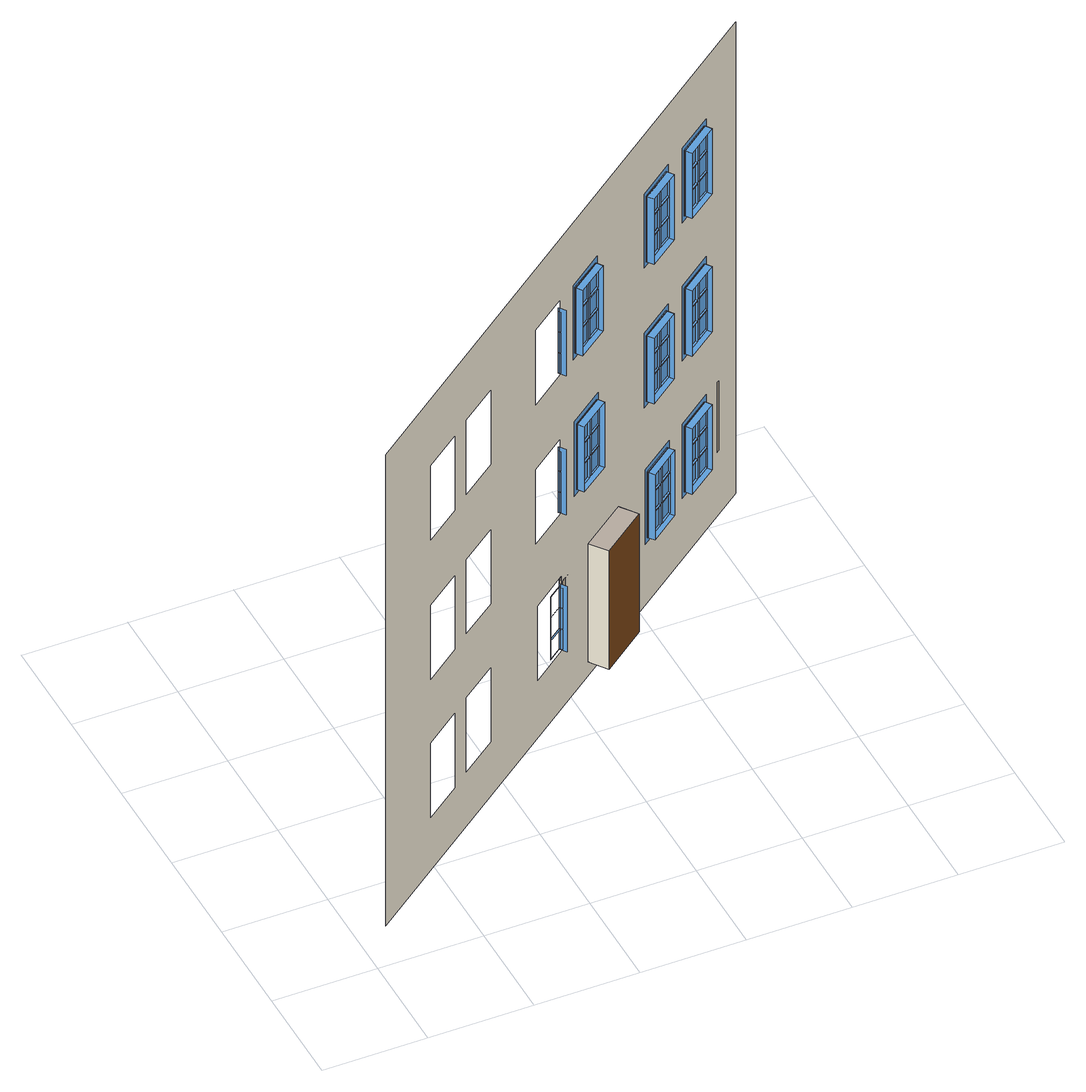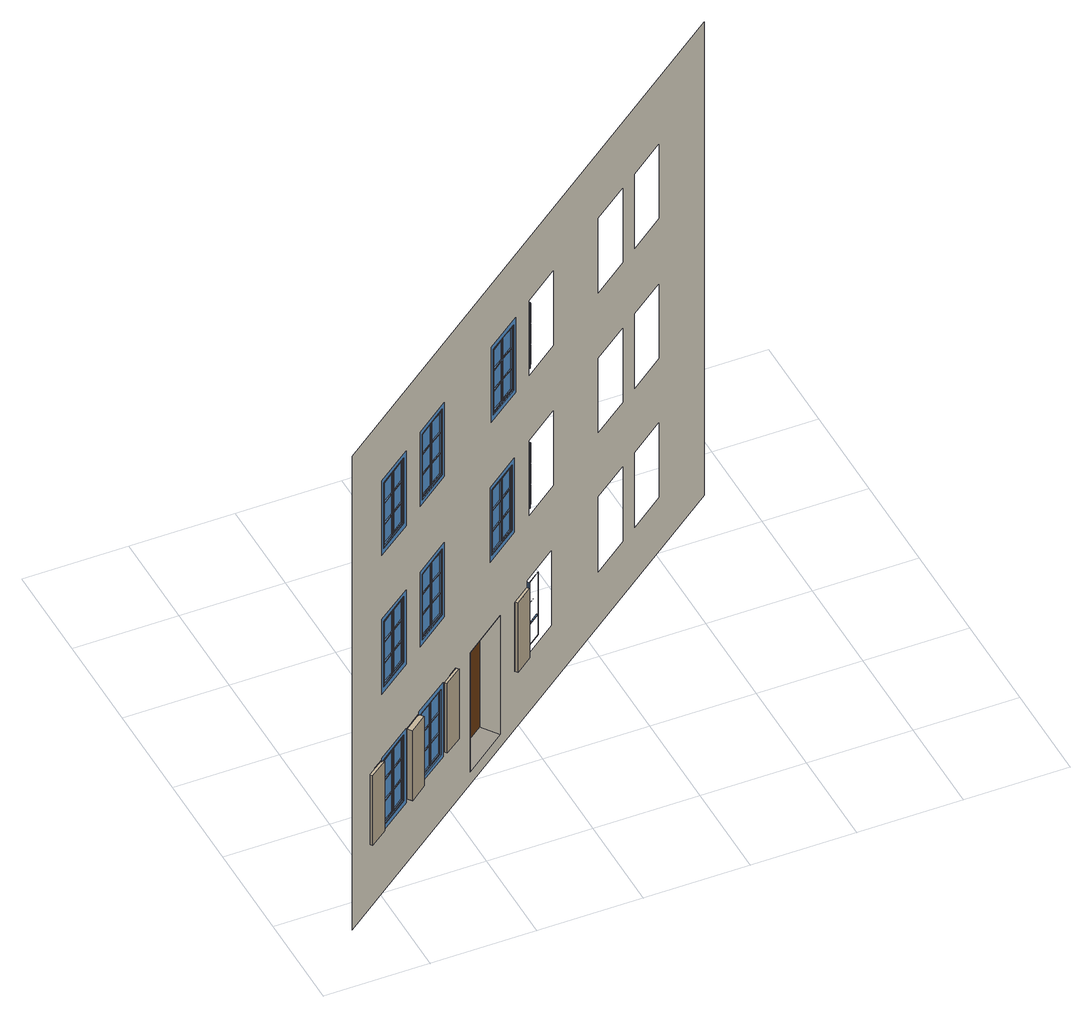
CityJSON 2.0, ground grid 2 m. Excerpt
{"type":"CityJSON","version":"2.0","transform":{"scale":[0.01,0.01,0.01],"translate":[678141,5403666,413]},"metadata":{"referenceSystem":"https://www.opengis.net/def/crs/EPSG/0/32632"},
"CityObjects":{
"building1":{"type":"Building","attributes":{"measuredHeight":14.99},"children":["building1-1","building1-2","building1-3","building1-4"],"geometry":[{"type":"MultiSurface","lod":"3","boundaries":[[[0,1,2,3],[4,5,6,7],[8,9,10,11],[12,13,14,15]],[[16,17,13,12]],[[18,19,20,21]],[[22,23,24,25]],[[26,27,28,29]],[[30,31,32,33]],[[34,35,36,37]],[[38,39,40,41]],[[23,22,42,43]],[[19,18,44,45]],[[27,26,46,47]],[[35,34,48,49]],[[31,30,50,51]],[[39,38,52,53]],[[54,55,56,57]],[[58,59,60,61]],[[62,63,8,11]],[[64,65,5,4]],[[66,16,12,15]],[[65,64,67,68]],[[63,62,69,70]],[[16,66,71,72]],[[55,54,73,74]],[[59,58,75,76]],[[77,78,79,80]],[[78,77,81,82]],[[83,84,85,86]],[[84,83,87,88]],[[89,90,91,92]],[[93,94,95,96]],[[97,98,99,100]],[[101,102,103,104]],[[90,89,105,106]],[[94,93,107,108]],[[98,97,109,110]],[[102,101,111,112]],[[113,114,115,116]],[[117,118,119,120]],[[121,122,123,124]],[[114,113,125,126]],[[118,117,127,128]],[[122,121,129,130]],[[90,131,132,91]],[[98,133,134,99]],[[94,135,136,95]],[[97,137,138,109]],[[93,139,140,107]],[[89,141,142,105]],[[114,143,144,115]],[[122,145,146,123]],[[118,147,148,119]],[[121,149,150,129]],[[117,151,152,127]],[[113,153,154,125]],[[137,97,100,155]],[[139,93,96,156]],[[141,89,92,157]],[[158,159,160,161],[134,155,100,99],[157,92,91,132],[156,96,95,136]],[[98,97,137,133]],[[135,94,93,139]],[[131,90,89,141]],[[131,90,106,162]],[[135,94,108,163]],[[133,98,110,164]],[[165,166,167,168],[146,169,124,123],[170,116,115,144],[171,120,119,148]],[[149,121,124,169]],[[151,117,120,171]],[[153,113,116,170]],[[122,121,149,145]],[[147,118,117,151]],[[143,114,113,153]],[[143,114,126,172]],[[147,118,128,173]],[[145,122,130,174]],[[84,175,176,85]],[[83,177,178,87]],[[102,179,180,103]],[[131,141,157,132]],[[135,139,156,136]],[[133,137,155,134]],[[139,135,163,140]],[[137,133,164,138]],[[141,131,162,142]],[[101,181,182,111]],[[143,153,170,144]],[[147,151,171,148]],[[145,149,169,146]],[[183,184,185,186]],[[187,188,189,190]],[[191,192,193,194]],[[151,147,173,152]],[[149,145,174,150]],[[153,143,172,154]],[[188,187,195,196]],[[192,191,197,198]],[[184,183,199,200]],[[177,83,86,201]],[[175,84,83,177],[202,203,204,205],[158,161,160,159]],[[206,207,208,209]],[[210,211,212,213]],[[214,215,216,217]],[[218,219,220,221],[86,85,176,201]],[[211,210,222,223]],[[215,214,224,225]],[[207,206,226,227]],[[175,84,88,228]],[[181,101,104,229]],[[179,102,101,181],[230,231,232,233],[165,168,167,166]],[[234,235,236,237],[104,103,180,229]],[[179,102,112,238]],[[188,239,240,189]],[[184,241,242,185]],[[192,243,244,193]],[[183,245,246,199]],[[191,247,248,197]],[[187,249,250,195]],[[251,252,253,254]],[[211,255,256,212]],[[207,257,258,208]],[[215,259,260,216]],[[206,261,262,226]],[[214,263,264,224]],[[210,265,266,222]],[[202,205,204,203],[244,267,194,193],[268,190,189,240],[269,186,185,242]],[[247,191,194,267]],[[249,187,190,268]],[[245,183,186,269]],[[192,191,247,243]],[[241,184,183,245]],[[239,188,187,249]],[[241,184,200,270]],[[243,192,198,271]],[[239,188,196,272]],[[230,233,232,231],[260,273,217,216],[274,213,212,256],[275,209,208,258]],[[263,214,217,273]],[[265,210,213,274]],[[261,206,209,275]],[[215,214,263,259]],[[257,207,206,261]],[[255,211,210,265]],[[257,207,227,276]],[[259,215,225,277]],[[255,211,223,278]],[[239,249,268,240]],[[243,247,267,244]],[[241,245,269,242]],[[247,243,271,248]],[[249,239,272,250]],[[245,241,270,246]],[[175,177,201,176]],[[279,280,281,282],[283,284,285,286],[287,251,254,288],[289,290,291,292],[293,294,295,296],[297,298,299,300],[237,236,235,234],[301,302,303,304],[305,306,307,308],[309,310,311,312],[313,314,315,316],[317,318,319,320],[321,322,323,324],[220,219,218,221],[325,326,327,328],[329,330,331,332],[333,334,335,336],[337,338,339,340],[341,342,343,344]],[[255,265,274,256]],[[259,263,273,260]],[[257,261,275,258]],[[263,259,277,264]],[[265,255,278,266]],[[261,257,276,262]],[[177,175,228,178]],[[179,181,229,180]],[[181,179,238,182]],[[287,345,252,251]],[[254,253,346,288]],[[346,253,252,345]],[[288,346,345,287]],[[347,348,349,350]],[[351,352,353,354]],[[348,347,355,356]],[[352,351,357,358]],[[359,360,361,362]],[[363,364,365,366]],[[367,368,369,370]],[[371,372,373,374]],[[375,376,377,378]],[[379,380,381,382]],[[383,384,385,386]],[[364,363,387,388]],[[368,367,389,390]],[[372,371,391,392]],[[376,375,393,394]],[[380,379,395,396]],[[384,383,397,398]],[[360,359,399,400]],[[401,402,403,404]],[[405,406,407,408]],[[409,410,411,412]],[[402,401,413,414]],[[406,405,415,416]],[[410,409,417,418]],[[364,419,420,365]],[[372,421,422,373]],[[368,423,424,369]],[[376,425,426,377]],[[384,427,428,385]],[[380,429,430,381]],[[371,431,432,391]],[[367,433,434,389]],[[363,435,436,387]],[[383,437,438,397]],[[379,439,440,395]],[[375,441,442,393]],[[402,443,444,403]],[[410,445,446,411]],[[406,447,448,407]],[[409,449,450,417]],[[405,451,452,415]],[[401,453,454,413]],[[455,456,457,458],[422,459,374,373],[460,366,365,420],[461,370,369,424]],[[462,463,464,465],[428,466,386,385],[467,378,377,426],[468,382,381,430]],[[431,371,374,459]],[[433,367,370,461]],[[435,363,366,460]],[[437,383,386,466]],[[439,379,382,468]],[[441,375,378,467]],[[372,371,431,421]],[[423,368,367,433]],[[419,364,363,435]],[[384,383,437,427]],[[429,380,379,439]],[[425,376,375,441]],[[419,364,388,469]],[[423,368,390,470]],[[421,372,392,471]],[[425,376,394,472]],[[429,380,396,473]],[[427,384,398,474]],[[449,409,412,475]],[[451,405,408,476]],[[453,401,404,477]],[[478,479,480,481],[446,475,412,411],[477,404,403,444],[476,408,407,448]],[[410,409,449,445]],[[447,406,405,451]],[[443,402,401,453]],[[443,402,414,482]],[[447,406,416,483]],[[445,410,418,484]],[[348,485,486,349]],[[352,487,488,353]],[[347,489,490,355]],[[351,491,492,357]],[[360,493,494,361]],[[419,435,460,420]],[[423,433,461,424]],[[421,431,459,422]],[[425,441,467,426]],[[429,439,468,430]],[[427,437,466,428]],[[433,423,470,434]],[[431,421,471,432]],[[435,419,469,436]],[[439,429,473,440]],[[437,427,474,438]],[[441,425,472,442]],[[359,495,496,399]],[[443,453,477,444]],[[447,451,476,448]],[[445,449,475,446]],[[497,498,499,500]],[[501,502,503,504]],[[505,506,507,508]],[[509,510,511,512]],[[513,514,515,516]],[[517,518,519,520]],[[451,447,483,452]],[[449,445,484,450]],[[453,443,482,454]],[[502,501,521,522]],[[506,505,523,524]],[[498,497,525,526]],[[514,513,527,528]],[[518,517,529,530]],[[510,509,531,532]],[[489,347,350,533]],[[491,351,354,534]],[[535,536,537,538]],[[539,540,541,542]],[[543,544,545,546]],[[485,348,347,489],[547,548,549,550],[455,458,457,456]],[[487,352,351,491],[551,552,553,554],[462,465,464,463]],[[328,327,326,325],[350,349,486,533]],[[298,297,300,299],[354,353,488,534]],[[540,539,555,556]],[[544,543,557,558]],[[536,535,559,560]],[[485,348,356,561]],[[487,352,358,562]],[[495,359,362,563]],[[493,360,359,495],[564,565,566,567],[478,481,480,479]],[[292,291,290,289],[362,361,494,563]],[[493,360,400,568]],[[502,569,570,503]],[[498,571,572,499]],[[506,573,574,507]],[[514,575,576,515]],[[510,577,578,511]],[[518,579,580,519]],[[497,581,582,525]],[[505,583,584,523]],[[501,585,586,521]],[[509,587,588,531]],[[517,589,590,529]],[[513,591,592,527]],[[540,593,594,541]],[[536,595,596,537]],[[544,597,598,545]],[[535,599,600,559]],[[543,601,602,557]],[[539,603,604,555]],[[583,505,508,605]],[[585,501,504,606]],[[581,497,500,607]],[[589,517,520,608]],[[591,513,516,609]],[[587,509,512,610]],[[547,550,549,548],[574,605,508,507],[606,504,503,570],[607,500,499,572]],[[551,554,553,552],[580,608,520,519],[609,516,515,576],[610,512,511,578]],[[506,505,583,573]],[[571,498,497,581]],[[569,502,501,585]],[[518,517,589,579]],[[577,510,509,587]],[[575,514,513,591]],[[571,498,526,611]],[[573,506,524,612]],[[569,502,522,613]],[[577,510,532,614]],[[579,518,530,615]],[[575,514,528,616]],[[601,543,546,617]],[[603,539,542,618]],[[599,535,538,619]],[[564,567,566,565],[598,617,546,545],[618,542,541,594],[619,538,537,596]],[[544,543,601,597]],[[595,536,535,599]],[[593,540,539,603]],[[595,536,560,620]],[[597,544,558,621]],[[593,540,556,622]],[[569,585,606,570]],[[573,583,605,574]],[[571,581,607,572]],[[575,591,609,576]],[[579,589,608,580]],[[577,587,610,578]],[[583,573,612,584]],[[585,569,613,586]],[[581,571,611,582]],[[589,579,615,590]],[[591,575,616,592]],[[587,577,614,588]],[[485,489,533,486]],[[487,491,534,488]],[[593,603,618,594]],[[597,601,617,598]],[[595,599,619,596]],[[601,597,621,602]],[[603,593,622,604]],[[599,595,620,600]],[[489,485,561,490]],[[491,487,562,492]],[[493,495,563,494]],[[495,493,568,496]],[[623,624,625,626]],[[627,628,629,630]],[[631,632,633,634]],[[624,623,635,636]],[[628,627,637,638]],[[632,631,639,640]],[[641,642,643,644]],[[645,646,647,648]],[[649,650,651,652]],[[653,654,655,656]],[[657,658,659,660]],[[661,662,663,664]],[[665,666,667,668]],[[669,670,671,672]],[[673,674,675,676]],[[642,641,677,678]],[[646,645,679,680]],[[650,649,681,682]],[[654,653,683,684]],[[658,657,685,686]],[[662,661,687,688]],[[666,665,689,690]],[[670,669,691,692]],[[674,673,693,694]],[[642,695,696,643]],[[650,697,698,651]],[[646,699,700,647]],[[654,701,702,655]],[[662,703,704,663]],[[658,705,706,659]],[[666,707,708,667]],[[674,709,710,675]],[[670,711,712,671]],[[649,713,714,681]],[[645,715,716,679]],[[641,717,718,677]],[[661,719,720,687]],[[657,721,722,685]],[[653,723,724,683]],[[673,725,726,693]],[[669,727,728,691]],[[665,729,730,689]],[[713,649,652,731]],[[715,645,648,732]],[[717,641,644,733]],[[719,661,664,734]],[[721,657,660,735]],[[723,653,656,736]],[[725,673,676,737]],[[727,669,672,738]],[[729,665,668,739]],[[740,741,742,743],[698,731,652,651],[733,644,643,696],[732,648,647,700]],[[744,745,746,747],[704,734,664,663],[736,656,655,702],[735,660,659,706]],[[748,749,750,751],[710,737,676,675],[739,668,667,708],[738,672,671,712]],[[650,649,713,697]],[[699,646,645,715]],[[695,642,641,717]],[[662,661,719,703]],[[705,658,657,721]],[[701,654,653,723]],[[674,673,725,709]],[[711,670,669,727]],[[707,666,665,729]],[[695,642,678,752]],[[699,646,680,753]],[[697,650,682,754]],[[701,654,684,755]],[[705,658,686,756]],[[703,662,688,757]],[[707,666,690,758]],[[711,670,692,759]],[[709,674,694,760]],[[624,761,762,625]],[[628,763,764,629]],[[632,765,766,633]],[[623,767,768,635]],[[627,769,770,637]],[[631,771,772,639]],[[695,717,733,696]],[[699,715,732,700]],[[697,713,731,698]],[[701,723,736,702]],[[705,721,735,706]],[[703,719,734,704]],[[707,729,739,708]],[[711,727,738,712]],[[709,725,737,710]],[[715,699,753,716]],[[713,697,754,714]],[[717,695,752,718]],[[721,705,756,722]],[[719,703,757,720]],[[723,701,755,724]],[[727,711,759,728]],[[725,709,760,726]],[[729,707,758,730]],[[773,774,775,776]],[[777,778,779,780]],[[781,782,783,784]],[[785,786,787,788]],[[789,790,791,792]],[[793,794,795,796]],[[797,798,799,800]],[[801,802,803,804]],[[805,806,807,808]],[[778,777,809,810]],[[782,781,811,812]],[[774,773,813,814]],[[790,789,815,816]],[[794,793,817,818]],[[786,785,819,820]],[[802,801,821,822]],[[806,805,823,824]],[[798,797,825,826]],[[767,623,626,827]],[[769,627,630,828]],[[771,631,634,829]],[[761,624,623,767],[830,831,832,833],[740,743,742,741]],[[763,628,627,769],[834,835,836,837],[744,747,746,745]],[[765,632,631,771],[838,839,840,841],[748,751,750,749]],[[284,283,286,285],[626,625,762,827]],[[331,330,329,332],[630,629,764,828]],[[293,296,295,294],[634,633,766,829]],[[761,624,636,842]],[[763,628,638,843]],[[765,632,640,844]],[[778,845,846,779]],[[774,847,848,775]],[[782,849,850,783]],[[790,851,852,791]],[[786,853,854,787]],[[794,855,856,795]],[[802,857,858,803]],[[798,859,860,799]],[[806,861,862,807]],[[773,863,864,813]],[[781,865,866,811]],[[777,867,868,809]],[[785,869,870,819]],[[793,871,872,817]],[[789,873,874,815]],[[797,875,876,825]],[[805,877,878,823]],[[801,879,880,821]],[[865,781,784,881]],[[867,777,780,882]],[[863,773,776,883]],[[871,793,796,884]],[[873,789,792,885]],[[869,785,788,886]],[[877,805,808,887]],[[879,801,804,888]],[[875,797,800,889]],[[830,833,832,831],[850,881,784,783],[882,780,779,846],[883,776,775,848]],[[834,837,836,835],[856,884,796,795],[885,792,791,852],[886,788,787,854]],[[838,841,840,839],[862,887,808,807],[888,804,803,858],[889,800,799,860]],[[782,781,865,849]],[[847,774,773,863]],[[845,778,777,867]],[[794,793,871,855]],[[853,786,785,869]],[[851,790,789,873]],[[806,805,877,861]],[[859,798,797,875]],[[857,802,801,879]],[[847,774,814,890]],[[849,782,812,891]],[[845,778,810,892]],[[853,786,820,893]],[[855,794,818,894]],[[851,790,816,895]],[[859,798,826,896]],[[861,806,824,897]],[[857,802,822,898]],[[845,867,882,846]],[[849,865,881,850]],[[847,863,883,848]],[[851,873,885,852]],[[855,871,884,856]],[[853,869,886,854]],[[857,879,888,858]],[[861,877,887,862]],[[859,875,889,860]],[[865,849,891,866]],[[867,845,892,868]],[[863,847,890,864]],[[871,855,894,872]],[[873,851,895,874]],[[869,853,893,870]],[[877,861,897,878]],[[879,857,898,880]],[[875,859,896,876]],[[761,767,827,762]],[[763,769,828,764]],[[765,771,829,766]],[[767,761,842,768]],[[769,763,843,770]],[[771,765,844,772]]],"semantics":{"surfaces":[{"type":"Window"},{"type":"WallSurface"},{"type":"OuterCeilingSurface"},{"type":"OuterFloorSurface"},{"type":"Door"}],"values":[0,0,0,0,0,0,0,0,0,0,0,0,0,0,0,0,0,0,0,0,0,0,0,0,0,0,0,0,0,0,0,0,0,0,0,0,0,0,0,0,0,0,0,0,0,0,0,0,0,0,0,0,0,0,0,0,0,0,0,0,0,0,0,0,0,0,0,0,0,0,0,0,0,0,0,0,0,0,0,0,0,0,0,0,0,0,0,0,0,0,0,0,0,0,0,0,0,0,0,0,0,0,0,0,0,0,0,0,0,0,0,0,0,0,0,0,1,0,0,0,0,0,0,0,0,0,0,0,0,0,0,0,0,0,0,0,0,0,0,0,0,0,0,0,0,0,0,0,0,0,1,0,0,0,0,0,0,0,0,0,2,3,4,1,0,0,0,0,0,0,0,0,0,0,0,0,0,0,0,0,0,0,0,0,0,0,0,0,0,0,0,0,0,0,0,0,0,0,0,0,0,0,0,0,0,0,0,0,0,0,0,0,0,0,0,0,0,0,0,0,0,0,0,0,0,0,0,0,0,0,0,0,0,0,0,0,0,0,0,0,0,0,0,0,0,0,0,0,0,0,0,0,0,0,0,0,0,0,0,0,0,0,0,0,0,0,0,0,0,0,0,0,0,0,0,0,0,0,0,0,0,0,0,0,0,0,0,0,0,0,0,0,0,0,0,0,0,0,0,0,0,0,0,0,0,0,0,0,0,0,0,0,0,0,0,0,0,0,0,0,0,0,0,0,0,0,0,0,0,0,0,0,0,0,0,0,0,0,0,0,0,0,0,0,0,0,0,0,0,0,0,0,0,0,0,0,0,0,0,0,0,0,0,0,0,0,0,0,0,0,0,0,0,0,0,0,0,0,0,0,0,0,0,0,0,0,0,0,0,0,0,0,0,0,0,0,0,0,0,0,0,0,0,0,0,0,0,0,0,0,0,0,0,0,0,0,0,0,0,0,0,0,0,0,0,0,0,0,0,0,0,0,0,0,0,0,0,0,0,0,0,0,0,0,0,0,0,0,0,0,0,0,0,0,0,0,0,0,0,0,0,0,0,0,0,0,0,0,0,0,0,0,0,0,0,0,0,0,0,0,0,0,0,0,0,0,0,0,0,0,0,0,0,0,0,0,0,0,0,0,0,0,0,0,0,0,0,0,0,0,0,0,0,0,0,0,0,0,0,0,0,0,0,0,0,0,0,0,0,0,0,0,0,0,0,0,0,0,0,0,0,0,0,0,0,0,0,0,0,0,0,0,0,0,0,0,0,0,0,0]}}]},
"building1-1":{"type":"BuildingInstallation","attributes":{"klumMaterialClass":"Wood","klumMaterialIndex":"L102"},"parents":["building1"],"geometry":[{"type":"MultiSurface","lod":"3","boundaries":[[[899,900,901,902]],[[902,903,904,899]],[[900,905,906,901]],[[901,906,903,902]],[[905,904,903,906]],[[899,904,905,900]]]}]},
"building1-2":{"type":"BuildingInstallation","attributes":{"klumMaterialClass":"Wood","klumMaterialIndex":"L102"},"parents":["building1"],"geometry":[{"type":"MultiSurface","lod":"3","boundaries":[[[907,908,909,910]],[[910,911,912,907]],[[908,913,914,909]],[[909,914,911,910]],[[913,912,911,914]],[[907,912,913,908]]]}]},
"building1-3":{"type":"BuildingInstallation","attributes":{"klumMaterialClass":"Wood","klumMaterialIndex":"L102"},"parents":["building1"],"geometry":[{"type":"MultiSurface","lod":"3","boundaries":[[[915,916,917,918]],[[918,919,920,915]],[[916,921,922,917]],[[917,922,919,918]],[[921,920,919,922]],[[915,920,921,916]]]}]},
"building1-4":{"type":"BuildingInstallation","attributes":{"klumMaterialClass":"Wood","klumMaterialIndex":"L102"},"parents":["building1"],"geometry":[{"type":"MultiSurface","lod":"3","boundaries":[[[923,924,925,926]],[[926,927,928,923]],[[924,929,930,925]],[[925,930,927,926]],[[929,928,927,930]],[[923,928,929,924]]]}]}
},
"vertices":[
[540,454,233],[540,454,374],[566,474,374],[566,474,233],[565,473,328],[565,473,372],[541,455,372],[541,455,328],[565,473,326],[541,455,326],[541,455,281],[565,473,281],[565,473,279],[541,455,279],[541,455,235],[565,473,235],[566,471,279],[542,453,279],[563,469,904],[563,469,949],[562,470,949],[562,470,904],[563,469,951],[563,469,995],[562,470,995],[562,470,951],[563,469,858],[563,469,902],[562,470,902],[562,470,858],[563,469,591],[563,469,636],[562,470,636],[562,470,591],[563,469,638],[563,469,682],[562,470,682],[562,470,638],[563,469,545],[563,469,589],[562,470,589],[562,470,545],[565,466,951],[565,466,995],[565,466,904],[565,466,949],[565,466,858],[565,466,902],[565,466,638],[565,466,682],[565,466,591],[565,466,636],[565,466,545],[565,466,589],[565,473,853],[565,473,1000],[564,474,1000],[564,474,853],[565,473,540],[565,473,687],[564,474,687],[564,474,540],[566,471,281],[566,471,326],[566,471,328],[566,471,372],[566,471,235],[569,468,328],[569,468,372],[569,468,281],[569,468,326],[569,468,235],[569,468,279],[573,462,853],[573,462,1000],[573,462,540],[573,462,687],[568,475,230],[568,475,377],[567,477,377],[567,477,230],[576,464,230],[576,464,377],[614,510,998],[614,510,851],[613,512,851],[613,512,998],[622,499,998],[622,499,851],[619,511,946],[619,511,902],[617,512,902],[617,512,946],[619,511,900],[619,511,856],[617,512,856],[617,512,900],[619,511,993],[619,511,949],[617,512,949],[617,512,993],[618,513,688],[618,513,541],[617,514,541],[617,514,688],[621,508,946],[621,508,902],[621,508,900],[621,508,856],[621,508,993],[621,508,949],[626,502,688],[626,502,541],[622,513,636],[622,513,592],[621,515,592],[621,515,636],[622,513,590],[622,513,545],[621,515,545],[621,515,590],[622,513,683],[622,513,638],[621,515,638],[621,515,683],[624,510,636],[624,510,592],[624,510,590],[624,510,545],[624,510,683],[624,510,638],[643,529,902],[642,530,902],[643,529,949],[642,530,949],[643,529,856],[642,530,856],[643,529,993],[645,526,993],[643,529,900],[645,526,900],[643,529,946],[645,526,946],[646,532,592],[645,533,592],[646,532,638],[645,533,638],[646,532,545],[645,533,545],[646,532,683],[649,529,683],[646,532,590],[649,529,590],[646,532,636],[649,529,636],[642,530,993],[642,530,900],[642,530,946],[616,511,854],[616,511,995],[643,531,995],[643,531,854],[645,526,902],[645,526,856],[645,526,949],[620,514,544],[620,514,685],[646,534,685],[646,534,544],[645,533,683],[645,533,636],[645,533,590],[649,529,592],[649,529,545],[649,529,638],[673,554,851],[672,555,851],[673,554,998],[681,543,998],[677,557,541],[676,558,541],[677,557,688],[685,546,688],[647,532,900],[647,532,856],[646,533,856],[646,533,900],[647,532,946],[647,532,902],[646,533,902],[646,533,946],[647,532,993],[647,532,949],[646,533,949],[646,533,993],[649,529,946],[649,529,902],[649,529,993],[649,529,949],[649,529,900],[649,529,856],[672,555,998],[644,533,854],[671,553,854],[671,553,995],[644,533,995],[651,535,590],[651,535,545],[649,536,545],[649,536,590],[651,535,636],[651,535,592],[649,536,592],[649,536,636],[651,535,683],[651,535,638],[649,536,638],[649,536,683],[607,507,841],[607,507,1008],[678,560,1008],[678,560,841],[653,532,636],[653,532,592],[653,532,683],[653,532,638],[653,532,590],[653,532,545],[681,543,851],[676,558,688],[648,535,544],[675,555,544],[675,555,685],[648,535,685],[611,510,531],[611,510,698],[681,563,698],[681,563,531],[685,546,541],[671,550,902],[670,552,902],[671,550,856],[670,552,856],[671,550,949],[670,552,949],[671,550,900],[673,547,900],[671,550,993],[673,547,993],[671,550,946],[673,547,946],[652,541,385],[676,509,385],[676,509,119],[652,541,119],[675,553,592],[674,555,592],[675,553,545],[674,555,545],[675,553,638],[674,555,638],[675,553,590],[677,550,590],[675,553,683],[677,550,683],[675,553,636],[677,550,636],[670,552,993],[670,552,946],[670,552,900],[673,547,856],[673,547,949],[673,547,902],[674,555,683],[674,555,636],[674,555,590],[677,550,545],[677,550,638],[677,550,592],[60,95,90],[60,95,1149],[1082,864,1149],[1082,864,90],[926,747,393],[926,747,226],[996,800,226],[996,800,393],[740,607,385],[740,607,119],[888,718,226],[888,718,393],[818,666,393],[818,666,226],[926,747,536],[996,800,536],[996,800,703],[926,747,703],[815,663,703],[815,663,536],[885,716,536],[885,716,703],[499,426,697],[499,426,530],[569,479,530],[569,479,697],[296,273,522],[367,326,522],[367,326,688],[296,273,688],[261,246,686],[191,193,686],[191,193,520],[261,246,520],[261,246,999],[191,193,999],[191,193,833],[261,246,833],[367,326,1001],[296,273,1001],[296,273,835],[367,326,835],[499,426,1010],[499,426,843],[569,479,843],[569,479,1010],[885,716,850],[885,716,1016],[815,663,1016],[815,663,850],[996,800,1013],[926,747,1013],[926,747,846],[996,800,846],[503,428,387],[503,428,220],[573,481,220],[573,481,387],[296,273,211],[367,326,211],[367,326,378],[296,273,378],[261,246,209],[261,246,376],[191,193,376],[191,193,209],[764,575,385],[764,575,119],[821,666,1006],[821,666,859],[820,667,859],[820,667,1006],[821,666,693],[821,666,546],[820,667,546],[820,667,693],[830,655,1006],[830,655,859],[830,655,693],[830,655,546],[825,668,383],[825,668,236],[824,670,236],[824,670,383],[826,667,955],[826,667,911],[824,668,911],[824,668,955],[826,667,909],[826,667,864],[824,668,864],[824,668,909],[826,667,1001],[826,667,957],[824,668,957],[824,668,1001],[826,667,642],[826,667,598],[824,668,598],[824,668,642],[826,667,596],[826,667,551],[824,668,551],[824,668,596],[826,667,688],[826,667,644],[824,668,644],[824,668,688],[828,663,955],[828,663,911],[828,663,909],[828,663,864],[828,663,1001],[828,663,957],[828,663,642],[828,663,598],[828,663,596],[828,663,551],[828,663,688],[828,663,644],[833,658,383],[833,658,236],[829,669,332],[829,669,288],[828,671,288],[828,671,332],[829,669,286],[829,669,241],[828,671,241],[828,671,286],[829,669,379],[829,669,334],[828,671,334],[828,671,379],[831,666,332],[831,666,288],[831,666,286],[831,666,241],[831,666,379],[831,666,334],[850,685,911],[849,686,911],[850,685,957],[849,686,957],[850,685,864],[849,686,864],[850,685,598],[849,686,598],[850,685,644],[849,686,644],[850,685,551],[849,686,551],[850,685,1001],[852,682,1001],[850,685,909],[852,682,909],[850,685,955],[852,682,955],[850,685,688],[852,682,688],[850,685,596],[852,682,596],[850,685,642],[852,682,642],[853,687,288],[852,689,288],[853,687,334],[852,689,334],[853,687,241],[852,689,241],[853,687,379],[856,684,379],[853,687,286],[856,684,286],[853,687,332],[856,684,332],[823,667,862],[823,667,1004],[850,687,1004],[850,687,862],[849,686,1001],[849,686,955],[849,686,909],[823,667,549],[823,667,690],[850,687,690],[850,687,549],[849,686,688],[849,686,642],[849,686,596],[852,682,911],[852,682,864],[852,682,957],[852,682,598],[852,682,551],[852,682,644],[852,689,379],[852,689,286],[852,689,332],[827,670,239],[827,670,380],[853,690,380],[853,690,239],[856,684,288],[856,684,241],[856,684,334],[880,710,859],[879,712,859],[880,710,546],[879,712,546],[880,710,1006],[888,699,1006],[880,710,693],[888,699,693],[883,712,236],[882,714,236],[883,712,383],[891,702,383],[854,688,909],[854,688,864],[853,689,864],[853,689,909],[854,688,955],[854,688,911],[853,689,911],[853,689,955],[854,688,1001],[854,688,957],[853,689,957],[853,689,1001],[854,688,596],[854,688,551],[853,689,551],[853,689,596],[854,688,642],[854,688,598],[853,689,598],[853,689,642],[854,688,688],[854,688,644],[853,689,644],[853,689,688],[856,685,955],[856,685,911],[856,685,1001],[856,685,957],[856,685,909],[856,685,864],[856,685,642],[856,685,598],[856,685,688],[856,685,644],[856,685,596],[856,685,551],[879,712,1006],[879,712,693],[857,691,286],[857,691,241],[856,692,241],[856,692,286],[857,691,332],[857,691,288],[856,692,288],[856,692,332],[857,691,379],[857,691,334],[856,692,334],[856,692,379],[852,689,862],[878,709,862],[878,709,1004],[852,689,1004],[852,689,549],[878,709,549],[878,709,690],[852,689,690],[860,687,332],[860,687,288],[860,687,379],[860,687,334],[860,687,286],[860,687,241],[888,699,859],[888,699,546],[882,714,383],[855,691,239],[882,711,239],[882,711,380],[855,691,380],[891,702,236],[878,706,911],[877,708,911],[878,706,864],[877,708,864],[878,706,957],[877,708,957],[878,706,598],[877,708,598],[878,706,551],[877,708,551],[878,706,644],[877,708,644],[878,706,909],[881,703,909],[878,706,1001],[881,703,1001],[878,706,955],[881,703,955],[878,706,596],[881,703,596],[878,706,688],[881,703,688],[878,706,642],[881,703,642],[882,709,288],[880,710,288],[882,709,241],[880,710,241],[882,709,334],[880,710,334],[882,709,286],[884,706,286],[882,709,379],[884,706,379],[882,709,332],[884,706,332],[877,708,1001],[877,708,955],[877,708,909],[877,708,688],[877,708,642],[877,708,596],[881,703,864],[881,703,957],[881,703,911],[881,703,551],[881,703,644],[881,703,598],[880,710,379],[880,710,332],[880,710,286],[884,706,241],[884,706,334],[884,706,288],[933,750,383],[933,750,236],[932,751,236],[932,751,383],[933,750,1003],[933,750,856],[932,751,856],[932,751,1003],[933,750,693],[933,750,546],[932,751,546],[932,751,693],[941,739,383],[941,739,236],[941,739,1003],[941,739,856],[941,739,693],[941,739,546],[937,750,332],[937,750,287],[936,752,287],[936,752,332],[937,750,285],[937,750,241],[936,752,241],[936,752,285],[937,750,378],[937,750,334],[936,752,334],[936,752,378],[937,750,952],[937,750,907],[936,752,907],[936,752,952],[937,750,905],[937,750,861],[936,752,861],[936,752,905],[937,750,998],[937,750,954],[936,752,954],[936,752,998],[937,750,642],[937,750,597],[936,752,597],[936,752,642],[937,750,595],[937,750,551],[936,752,551],[936,752,595],[937,750,688],[937,750,644],[936,752,644],[936,752,688],[939,747,332],[939,747,287],[939,747,285],[939,747,241],[939,747,378],[939,747,334],[939,747,952],[939,747,907],[939,747,905],[939,747,861],[939,747,998],[939,747,954],[939,747,642],[939,747,597],[939,747,595],[939,747,551],[939,747,688],[939,747,644],[961,769,287],[960,770,287],[961,769,334],[960,770,334],[961,769,241],[960,770,241],[961,769,907],[960,770,907],[961,769,954],[960,770,954],[961,769,861],[960,770,861],[961,769,597],[960,770,597],[961,769,644],[960,770,644],[961,769,551],[960,770,551],[961,769,378],[964,766,378],[961,769,285],[964,766,285],[961,769,332],[964,766,332],[961,769,998],[964,766,998],[961,769,905],[964,766,905],[961,769,952],[964,766,952],[961,769,688],[964,766,688],[961,769,595],[964,766,595],[961,769,642],[964,766,642],[960,770,378],[960,770,285],[960,770,332],[960,770,998],[960,770,905],[960,770,952],[960,770,688],[960,770,595],[960,770,642],[935,751,239],[935,751,380],[961,771,380],[961,771,239],[935,751,859],[935,751,1000],[961,771,1000],[961,771,859],[935,751,549],[935,751,690],[961,771,690],[961,771,549],[964,766,287],[964,766,241],[964,766,334],[964,766,907],[964,766,861],[964,766,954],[964,766,597],[964,766,551],[964,766,644],[991,794,236],[990,795,236],[991,794,856],[990,795,856],[991,794,546],[990,795,546],[991,794,383],[999,783,383],[991,794,1003],[999,783,1003],[991,794,693],[999,783,693],[965,772,285],[965,772,241],[964,773,241],[964,773,285],[965,772,332],[965,772,287],[964,773,287],[964,773,332],[965,772,378],[965,772,334],[964,773,334],[964,773,378],[965,772,905],[965,772,861],[964,773,861],[964,773,905],[965,772,952],[965,772,907],[964,773,907],[964,773,952],[965,772,998],[965,772,954],[964,773,954],[964,773,998],[965,772,595],[965,772,551],[964,773,551],[964,773,595],[965,772,642],[965,772,597],[964,773,597],[964,773,642],[965,772,688],[965,772,644],[964,773,644],[964,773,688],[968,769,332],[968,769,287],[968,769,378],[968,769,334],[968,769,285],[968,769,241],[968,769,952],[968,769,907],[968,769,998],[968,769,954],[968,769,905],[968,769,861],[968,769,642],[968,769,597],[968,769,688],[968,769,644],[968,769,595],[968,769,551],[990,795,383],[990,795,1003],[990,795,693],[963,772,239],[990,792,239],[990,792,380],[963,772,380],[963,772,859],[990,792,859],[990,792,1000],[963,772,1000],[963,772,549],[990,792,549],[990,792,690],[963,772,690],[999,783,236],[999,783,856],[999,783,546],[990,790,287],[988,792,287],[990,790,241],[988,792,241],[990,790,334],[988,792,334],[990,790,907],[988,792,907],[990,790,861],[988,792,861],[990,790,954],[988,792,954],[990,790,597],[988,792,597],[990,790,551],[988,792,551],[990,790,644],[988,792,644],[990,790,285],[992,787,285],[990,790,378],[992,787,378],[990,790,332],[992,787,332],[990,790,905],[992,787,905],[990,790,998],[992,787,998],[990,790,952],[992,787,952],[990,790,595],[992,787,595],[990,790,688],[992,787,688],[990,790,642],[992,787,642],[988,792,378],[988,792,332],[988,792,285],[988,792,998],[988,792,952],[988,792,905],[988,792,688],[988,792,642],[988,792,595],[992,787,241],[992,787,334],[992,787,287],[992,787,861],[992,787,954],[992,787,907],[992,787,551],[992,787,644],[992,787,597],
[610,509,219],[610,509,375],[576,483,375],[576,483,219],[572,488,219],[606,514,219],[606,514,375],[572,488,375],
[815,663,234],[815,663,390],[781,638,390],[781,638,234],[777,643,234],[811,668,234],[811,668,390],[777,643,390],
[924,746,234],[924,746,390],[890,720,390],[890,720,234],[883,729,234],[917,755,234],[917,755,390],[883,729,390],
[1032,826,234],[1032,826,390],[997,801,390],[997,801,234],[994,806,234],[1028,832,234],[1028,832,390],[994,806,390]
]}
